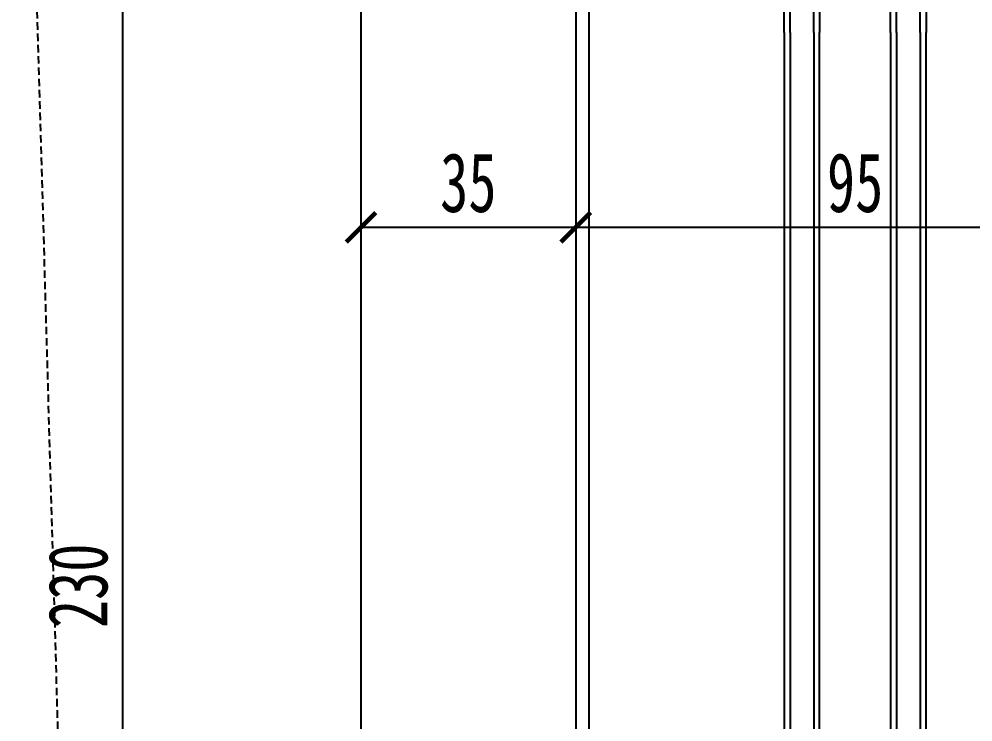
# Model space of a CAD drawing. Header units: millimetres. Extents: x 51249 to 2766742, y -599687 to -1280.
# Drawn here: x 87123.3 to 87284.5, y -118862.5 to -118743.8 of the extents above; entities that cross this region are included whole.
import ezdxf

# ---------------------------------------------------------------- set-up
doc = ezdxf.new("R2010")
doc.units = ezdxf.units.MM
doc.header["$LTSCALE"] = 10
doc.header["$PDMODE"] = 3
doc.linetypes.add('DASHED', pattern=[19.049999999999997, 12.7, -6.35])
doc.linetypes.add('M-DASHED', pattern=[3.75, 2.5, -1.25])
for name, color, linetype in [('2-NORM', 3, 'Continuous'), ('2MB1', 3, 'Continuous'), ('E-立面活动家具', 22, 'DASHED'), ('IEL-Furn', 1, 'M-DASHED'), ('填充层', 8, 'Continuous'), ('看线层', 4, 'Continuous')]:
    doc.layers.add(name, color=color, linetype=linetype)
doc.styles.add('DIM', font='SimSun.ttf', dxfattribs={"width": 0.7})
doc.dimstyles.new('5', dxfattribs={"dimscale": 5, "dimtxt": 2, "dimasz": 1, "dimexe": 1, "dimexo": 1, "dimgap": 0.5, "dimtad": 1, "dimdec": 0, "dimrnd": 5, "dimzin": 0, "dimdsep": 46, "dimtxsty": 'DIM', "dimblk": 'ARCHTICK', "dimcen": 0, "dimclrd": 5, "dimclre": 5, "dimclrt": 35, "dimadec": 0, "dimazin": 0, "dimtfac": 0.5, "dimtdec": 0, "dimtix": 1, "dimtmove": 2, "dimatfit": 2, "dimldrblk": 'A', "dimfxl": 0, "dimtolj": 1, "dimtzin": 0, "dimlwd": -1, "dimlwe": -1, "dimarcsym": 0})

# ---------------------------------------------------------------- blocks, each defined once
blk = doc.blocks.new('ZKB6+12+62')
at = {"layer": '填充层'}
h = blk.add_hatch(dxfattribs=at)
h.set_pattern_fill('HEX', color=256, scale=5, style=0)
h.set_pattern_definition([(180, (167680.8539592087, 413933.6088601112), (0, 1.082531755), [0.625, -1.25]), (60.00000000000001, (167680.8539592087, 413933.6088601112), (0.9375000002333521, -0.5412658774999999), [0.624999999999999, -1.249999999999998]), (120, (167680.2289592087, 413933.6088601112), (0.937500000233352, 0.5412658775000002), [0.625, -1.25])])
h.paths.add_polyline_path([(-47.95430257926637, 4.014183873470756), (-47.95430257926637, 12.41418387349404), (-48.95430257926637, 13.41418387349404), (-53.75627671074471, 13.41418387349404), (-53.75627671074471, 3.014183873470756), (-48.95430257926637, 3.014183873470756)])
at = {"layer": '填充层', "ltscale": 3}
h = blk.add_hatch(dxfattribs=at)
h.set_pattern_fill('ANSI37', color=256, scale=12, style=0)
h.set_pattern_definition([(315, (-165.733893356155, 7986.186039857668), (1.060660171779821, 1.060660171779821), []), (45.00000000000001, (-165.733893356155, 7986.186039857668), (-1.060660171779821, 1.060660171779821), [])])
edge = h.paths.add_edge_path()
edge.add_arc((-16.74587691949273, 8.213210685818922), 25.00000000017123, 166.1106010484918, 193.8836817748798, ccw=False)
edge.add_line((-41.01489973774005, 14.21442151827796), (-48.65434311782883, 14.21473129563674))
edge.add_line((-48.65434311782883, 14.21473129563674), (-47.15440394367033, 12.71467047229817))
edge.add_line((-47.15440394367033, 12.71467047229817), (-47.15476889126876, 3.71467047969054))
edge.add_line((-47.15476889126876, 3.71467047969054), (-48.65482971454912, 2.214731305473833))
edge.add_line((-48.65482971454912, 2.214731305473833), (-41.01549843908288, 2.214421532655251))
at = {"layer": '2MB1', "color": 8}
for p, q in [((-77.48299373431655, 19.21418391082261), (-40.74558495540987, 19.21419265225995)), ((-77.48299373431655, 15.21419225609861), (-40.74558495540987, 15.21420099744864)), ((-77.48299373431655, 1.214200601229095), (-40.74558495540987, 1.214209342651884)), ((-77.48299373431655, -2.785791053509456), (-40.74558495540987, -2.785782312159427))]:
    blk.add_line(p, q, dxfattribs=at)
at = {"layer": '2MB1'}
for points in [[(-77.48299373431655, 14.21419305431482), (-41.74558495540987, 14.21420078069787), (-40.7455844898941, 15.21419243549462), (-40.7455844898941, 19.21419243549462), (-41.74558495540987, 20.21418409030593), (-77.48299373431655, 20.21417760803888)], [(-77.48299373431655, -3.785790255278698), (-41.74558495540987, -3.785782528910204), (-40.7455844898941, -2.785790874113445), (-40.7455844898941, 1.214209125886555), (-41.74558495540987, 2.214200780697865), (-77.48299373431655, 2.214194298430812)]]:
    blk.add_lwpolyline(points, dxfattribs=at)
at = {"layer": '看线层'}
for points in [[(-47.1543025792198, 3.714183873482398), (-47.1543025792198, 12.7141838734824), (-48.6543025792198, 14.2141838734824), (-54.55627671079128, 14.2141838734824), (-54.55627671079128, 2.214183873482398), (-48.6543025792198, 2.214183873482398)], [(-47.95430257926637, 4.014183873470756), (-47.95430257926637, 12.41418387349404), (-48.95430257926637, 13.41418387349404), (-53.75627671074471, 13.41418387349404), (-53.75627671074471, 3.014183873470756), (-48.95430257926637, 3.014183873470756)]]:
    blk.add_lwpolyline(points, close=True, dxfattribs=at)
blk.add_arc((-16.74587691947818, 8.213210685746162), 25.0000000001766, 163.7374719635877, 196.2578814074256, dxfattribs=at)
blk = doc.blocks.new('CURTAIL SIDE ELEV')
at = {"layer": 'E-立面活动家具', "color": 251, "linetype": 'DASHED', "ltscale": 0.01}
blk.add_line((-0.3364647607086226, -113.2476034113206), (-11.04476187005639, -485.4255557318684), dxfattribs=at)
blk = doc.blocks.new('_ArchTick')
at = {"color": 0, "linetype": 'ByBlock', "const_width": 0.15}
blk.add_lwpolyline([(-0.5, -0.5), (0.5, 0.5)], dxfattribs=at)
blk = doc.blocks.new('*D1031')
at = {"color": 5, "ltscale": 0.15}
for p, q in [((87160.82447338861, -118724.5077076342), (87135.82447338861, -118724.5077076342)), ((87140.82447338861, -118724.5077076342), (87140.82447338861, -118954.5076092289)), ((87160.82447338861, -118954.5076092289), (87135.82447338861, -118954.5076092289))]:
    blk.add_line(p, q, dxfattribs=at)
at = {"layer": 'Defpoints', "color": 0, "ltscale": 0.15}
for p in [(87248.60823693969, -118724.5077076342), (87140.82447338861, -118954.5076092289), (87248.60822538512, -118954.5076092289)]:
    blk.add_point(p, dxfattribs=at)
at = {"color": 5, "ltscale": 0.15, "xscale": 5, "yscale": 5, "zscale": 5}
for p, rotation in [((87140.82447338861, -118724.5077076342), 90), ((87140.82447338861, -118954.5076092289), 270)]:
    blk.add_blockref('_ArchTick', p, dxfattribs=dict(at, rotation=rotation))
at = {"color": 35, "ltscale": 0.15, "insert": (87133.32447338862, -118839.5076584315), "char_height": 10, "attachment_point": 5, "rotation": 90, "style": 'DIM'}
blk.add_mtext('\\A1;230', dxfattribs=at)
blk = doc.blocks.new('A')
for p, q in [((-1.435067392276324, 1.147654099946521), (-1.089590771724033, 1.437450103912852)), ((-1.089590771724033, 1.437450103912852), (0, 0)), ((-1.435067392276324, 1.147654099946521), (-0.3688396396728422, 0)), ((-0.3688396396728422, 3.637978807091713e-12), (-2.127066897330224, 0)), ((-1.435067392276324, -1.147654099946521), (-0.3688396396728422, 0)), ((-1.089590771724033, -1.437450103912852), (0, 0)), ((-1.435067392276324, -1.147654099946521), (-1.089590771724033, -1.437450103912852))]:
    blk.add_line(p, q)
for points in [[(-1.435067392276324, 1.147654099946521), (-1.089590771724033, 1.437450103912852), (-0.3688396396728422, 0), (0, 0)], [(-1.435067392276324, -1.147654099946521), (-1.089590771724033, -1.437450103912852), (-0.3688396396728422, 0), (0, 0)]]:
    blk.add_solid(points)
blk = doc.blocks.new('*D1034')
at = {"color": 5, "ltscale": 0.15}
for p, q in [((87181.08297696967, -118758.9741971176), (87181.08297696967, -118783.9741971176)), ((87217.38313456297, -118758.9741971176), (87217.38313456297, -118783.9741971176)), ((87181.08297696967, -118778.9741971176), (87217.38313456297, -118778.9741971176))]:
    blk.add_line(p, q, dxfattribs=at)
at = {"layer": 'Defpoints', "color": 0, "ltscale": 0.15}
for p in [(87181.08297696967, -118717.0478725054), (87217.38313456297, -118717.0478725054), (87217.38313456297, -118778.9741971176)]:
    blk.add_point(p, dxfattribs=at)
at = {"color": 5, "ltscale": 0.15, "xscale": 5, "yscale": 5, "zscale": 5, "rotation": 180}
blk.add_blockref('_ArchTick', (87181.08297696967, -118778.9741971176), dxfattribs=at)
at = {"color": 5, "ltscale": 0.15, "xscale": 5, "yscale": 5, "zscale": 5}
blk.add_blockref('_ArchTick', (87217.38313456297, -118778.9741971176), dxfattribs=at)
at = {"color": 35, "ltscale": 0.15, "insert": (87199.23305576632, -118771.4741971176), "char_height": 10, "attachment_point": 5, "style": 'DIM'}
blk.add_mtext('\\A1;35', dxfattribs=at)
blk = doc.blocks.new('*D1035')
at = {"color": 5, "ltscale": 0.15}
for p, q in [((87217.38313456297, -118758.9741971176), (87217.38313456297, -118783.9741971176)), ((87311.78118818752, -118771.9452089209), (87311.78118818752, -118783.9741971176)), ((87217.38313456297, -118778.9741971176), (87311.78118818752, -118778.9741971176))]:
    blk.add_line(p, q, dxfattribs=at)
at = {"layer": 'Defpoints', "color": 0, "ltscale": 0.15}
for p in [(87217.38313456297, -118717.0478725054), (87311.78118818752, -118766.9452089209), (87311.78118818752, -118778.9741971176)]:
    blk.add_point(p, dxfattribs=at)
at = {"color": 5, "ltscale": 0.15, "xscale": 5, "yscale": 5, "zscale": 5, "rotation": 180}
blk.add_blockref('_ArchTick', (87217.38313456297, -118778.9741971176), dxfattribs=at)
at = {"color": 5, "ltscale": 0.15, "xscale": 5, "yscale": 5, "zscale": 5}
blk.add_blockref('_ArchTick', (87311.78118818752, -118778.9741971176), dxfattribs=at)
at = {"color": 35, "ltscale": 0.15, "insert": (87264.58216137525, -118771.4741971176), "char_height": 10, "attachment_point": 5, "style": 'DIM'}
blk.add_mtext('\\A1;95', dxfattribs=at)

msp = doc.modelspace()

# ---------------------------------------------------------------- linework, layer by layer
at = {"layer": '2-NORM', "color": 134}
for p, q in [((87181.08297696967, -118674.5077076342), (87181.08297696967, -121054.5076092328)), ((87217.38313456297, -118674.5077076342), (87217.38313456297, -121086.2871297458)), ((87219.58313456297, -118674.5077076342), (87219.58313456297, -121054.5076092328))]:
    msp.add_line(p, q, dxfattribs=at)
at = {"layer": '2MB1', "color": 8}
for p, q in [((87253.58315963601, -118746.0737013193), (87253.58325919947, -118999.8775474269)), ((87257.58315129073, -118746.0737013193), (87257.58325085428, -118999.8775474269)), ((87271.5831429456, -118746.0737013193), (87271.58324250908, -118999.8775474269)), ((87275.58313460034, -118746.0737013193), (87275.58323416389, -118999.8775474269))]:
    msp.add_line(p, q, dxfattribs=at)
at = {"layer": '2MB1'}
for points in [[(87252.58316043422, -118746.0737013193), (87252.58325898272, -118998.8775474269), (87253.58325063752, -118999.8775478925), (87257.58325063752, -118999.8775478925), (87258.58324229233, -118998.8775474269), (87258.58314498793, -118746.0737013193)], [(87270.58314374383, -118746.0737013193), (87270.58324229233, -118998.8775474269), (87271.58323394712, -118999.8775478925), (87275.58323394712, -118999.8775478925), (87276.58322560193, -118998.8775474269), (87276.58312829754, -118746.0737013193)]]:
    msp.add_lwpolyline(points, dxfattribs=at)

# ---------------------------------------------------------------- block references
at = {"layer": 'IEL-Furn', "ltscale": 100, "xscale": -1}
msp.add_blockref('CURTAIL SIDE ELEV', (87119.54660031595, -118404.5077392404, -2.571156407893985e-07), dxfattribs=at)
at = {"layer": '填充层', "xscale": -1, "rotation": 270}
msp.add_blockref('ZKB6+12+62', (87256.3689506895, -118668.590707585), dxfattribs=at)

# ---------------------------------------------------------------- dimensions: what is measured, and where the dimension line sits
at = {"color": 2, "ltscale": 0.15}
for base, p1, p2, picture, middle in [((87217.38313456297, -118778.9741971176), (87181.08297696967, -118717.0478725054), (87217.38313456297, -118717.0478725054), '*D1034', (87199.23305576632, -118771.4741971176)), ((87311.78118818752, -118778.9741971176), (87217.38313456297, -118717.0478725054), (87311.78118818752, -118766.9452089209), '*D1035', (87264.58216137525, -118771.4741971176))]:
    dim = msp.add_linear_dim(base=base, p1=p1, p2=p2, dimstyle='5', dxfattribs=at)
    dim.commit()
    dim.dimension.update_dxf_attribs({"geometry": picture, "text_midpoint": middle})
dim = msp.add_linear_dim(base=(87140.82447338861, -118954.5076092289), p1=(87248.60823693969, -118724.5077076342), p2=(87248.60822538512, -118954.5076092289), angle=90, dimstyle='5', dxfattribs=at)
dim.commit()
dim.dimension.update_dxf_attribs({"geometry": '*D1031', "text_midpoint": (87133.32447338862, -118839.5076584315)})

doc.saveas('drawing.dxf')
